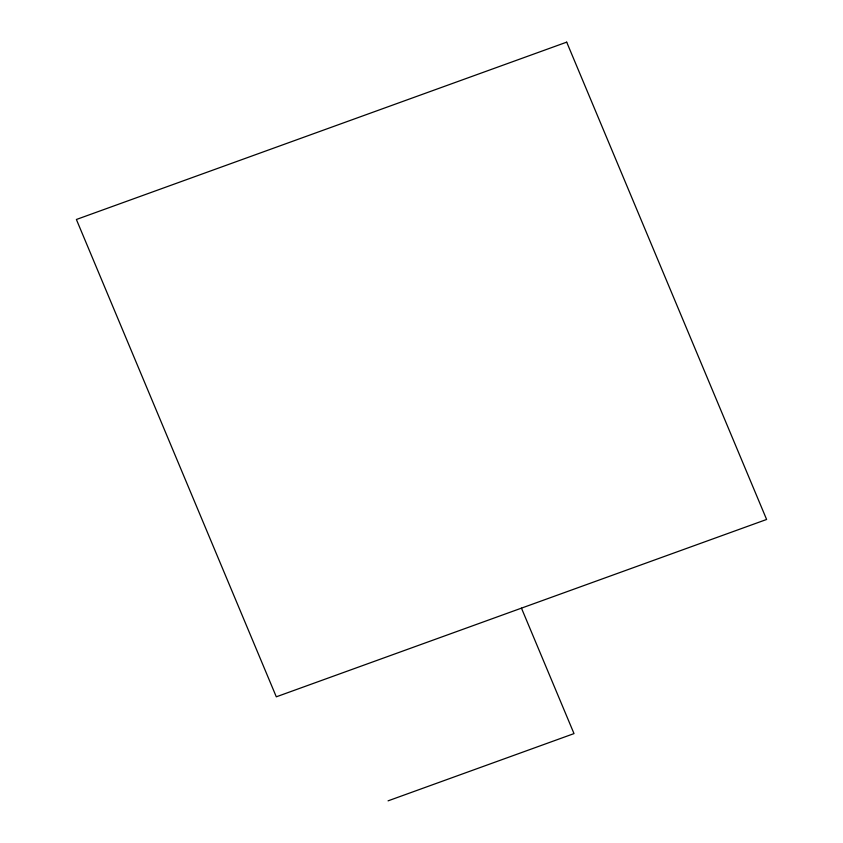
<?xml version="1.0" encoding="UTF-8"?>
<svg xmlns="http://www.w3.org/2000/svg" width="843" height="843" viewBox="0 0 843 843"><rect width="100%" height="100%" fill="white"/><g stroke="black" fill="none" stroke-linecap="round" stroke-linejoin="round"><path stroke-width="1.26" d="M388.065 800.85L574.009 733.6L521.459 608.14M566.696 42.15L76.386 219.486L276.304 696.813L766.614 519.467L566.696 42.15"/></g></svg>
